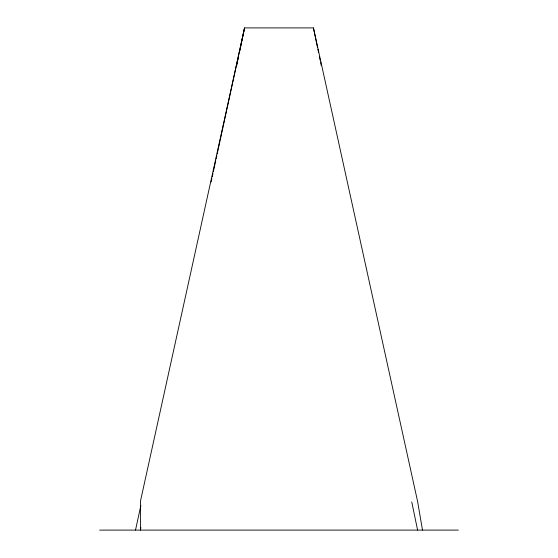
<?xml version="1.0" encoding="UTF-8"?>
<svg xmlns="http://www.w3.org/2000/svg" width="558" height="558" viewBox="0 0 558 558"><rect width="100%" height="100%" fill="white"/><g stroke="black" fill="none" stroke-linecap="round" stroke-linejoin="round"><path stroke-width="0.84" d="M140.937 527.54L140.407 530.1L140.407 501.405L244.564 27.9L313.436 27.9L417.593 501.405L422.483 530.1M236.78 65.419L237.492 62.008M237.841 60.299L238.552 56.888M239.438 52.626L240.142 49.216M240.498 47.514L244.564 27.9L217.208 153.875M135.517 530.1L140.874 505.415M211.112 181.964L211.852 178.56M212.221 176.858L212.961 173.454M213.33 171.752L215.73 160.683M216.099 158.981L216.839 155.577M99.645 530.1L458.355 530.1M313.436 27.9L317.502 47.514M317.858 49.216L318.562 52.626M319.448 56.888L320.159 60.299M320.508 62.008L321.22 65.419M411.762 501.963L417.593 530.1"/></g></svg>
